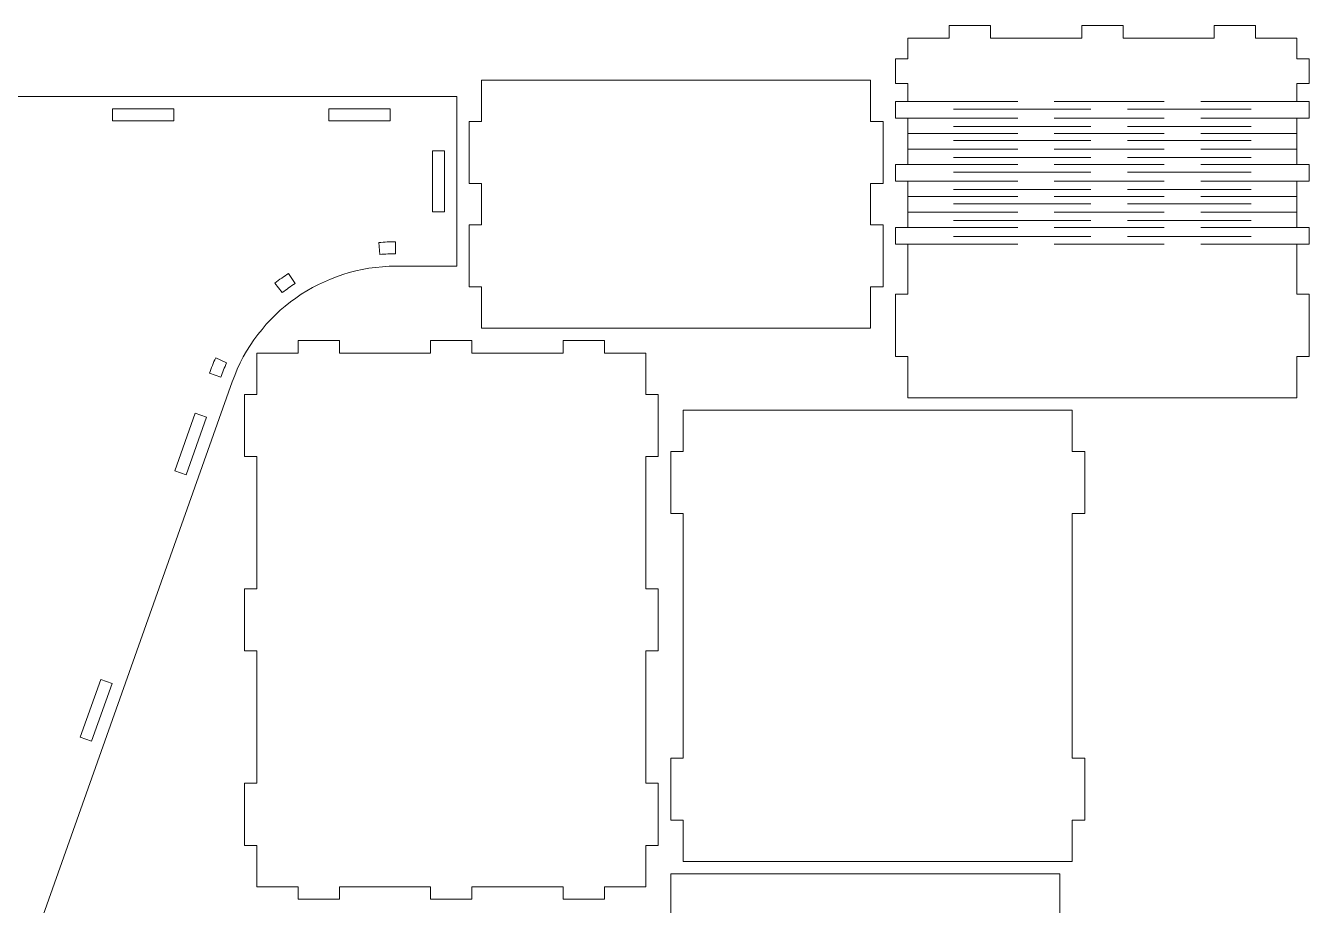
# Model space of a CAD drawing. Header units: millimetres. Extents: x -390 to 390, y -523 to 523.
# Drawn here: x 79.5 to 389.7, y -316 to -103.3 of the extents above; entities that cross this region are included whole.
import ezdxf

# ---------------------------------------------------------------- set-up
doc = ezdxf.new("R2010")
doc.units = ezdxf.units.MM
doc.header["$MEASUREMENT"] = 0
doc.layers.add('Camada 1', color=7, linetype='Continuous')

msp = doc.modelspace()

# ---------------------------------------------------------------- linework, layer by layer
at = {"layer": 'Camada 1', "color": 250, "lineweight": 20}
for points, knots in [([(292.6653, -106.3185), (292.6653, -106.3185), (292.6653, -111.3185), (292.6653, -111.3185), (292.6653, -111.3185), (292.6653, -111.3185), (289.6653, -111.3185), (289.6653, -111.3185), (289.6653, -111.3185), (289.6653, -111.3185), (289.6653, -117.3185), (289.6653, -117.3185), (289.6653, -117.3185), (289.6653, -117.3185), (292.6653, -117.3185), (292.6653, -117.3185), (292.6653, -117.3185), (292.6653, -117.3185), (292.6653, -121.6351), (292.6653, -121.6351), (292.6653, -121.6351), (292.6653, -121.6351), (289.6653, -121.6351), (289.6653, -121.6351), (289.6653, -121.6351), (289.6653, -121.6351), (289.6653, -125.6545), (289.6653, -125.6545), (289.6653, -125.6545), (289.6653, -125.6545), (292.6653, -125.6545), (292.6653, -125.6545), (292.6653, -125.6545), (292.6653, -125.6545), (292.6653, -136.8775), (292.6653, -136.8775), (292.6653, -136.8775), (292.6653, -136.8775), (289.6653, -136.8775), (289.6653, -136.8775), (289.6653, -136.8775), (289.6653, -136.8775), (289.6653, -140.8969), (289.6653, -140.8969), (289.6653, -140.8969), (289.6653, -140.8969), (292.6653, -140.8969), (292.6653, -140.8969), (292.6653, -140.8969), (292.6653, -140.8969), (292.6653, -152.1199), (292.6653, -152.1199), (292.6653, -152.1199), (292.6653, -152.1199), (289.6653, -152.1199), (289.6653, -152.1199), (289.6653, -152.1199), (289.6653, -152.1199), (289.6653, -156.1393), (289.6653, -156.1393), (289.6653, -156.1393), (289.6653, -156.1393), (292.6653, -156.1393), (292.6653, -156.1393), (292.6653, -156.1393), (292.6653, -156.1393), (292.6653, -168.2577), (292.6653, -168.2577), (292.6653, -168.2577), (292.6653, -168.2577), (289.6653, -168.2577), (289.6653, -168.2577), (289.6653, -168.2577), (289.6653, -168.2577), (289.6653, -183.2577), (289.6653, -183.2577), (289.6653, -183.2577), (289.6653, -183.2577), (292.6653, -183.2577), (292.6653, -183.2577), (292.6653, -183.2577), (292.6653, -183.2577), (292.6653, -193.2577), (292.6653, -193.2577), (292.6653, -193.2577), (292.6653, -193.2577), (386.6653, -193.2577), (386.6653, -193.2577), (386.6653, -193.2577), (386.6653, -193.2577), (386.6653, -183.2577), (386.6653, -183.2577), (386.6653, -183.2577), (386.6653, -183.2577), (389.6653, -183.2577), (389.6653, -183.2577), (389.6653, -183.2577), (389.6653, -183.2577), (389.6653, -168.2577), (389.6653, -168.2577), (389.6653, -168.2577), (389.6653, -168.2577), (386.6653, -168.2577), (386.6653, -168.2577), (386.6653, -168.2577), (386.6653, -168.2577), (386.6653, -156.1393), (386.6653, -156.1393), (386.6653, -156.1393), (386.6653, -156.1393), (389.6653, -156.1393), (389.6653, -156.1393), (389.6653, -156.1393), (389.6653, -156.1393), (389.6653, -152.1199), (389.6653, -152.1199), (389.6653, -152.1199), (389.6653, -152.1199), (386.6653, -152.1199), (386.6653, -152.1199), (386.6653, -152.1199), (386.6653, -152.1199), (386.6653, -140.8969), (386.6653, -140.8969), (386.6653, -140.8969), (386.6653, -140.8969), (389.6653, -140.8969), (389.6653, -140.8969), (389.6653, -140.8969), (389.6653, -140.8969), (389.6653, -136.8775), (389.6653, -136.8775), (389.6653, -136.8775), (389.6653, -136.8775), (386.6653, -136.8775), (386.6653, -136.8775), (386.6653, -136.8775), (386.6653, -136.8775), (386.6653, -125.6545), (386.6653, -125.6545), (386.6653, -125.6545), (386.6653, -125.6545), (389.6653, -125.6545), (389.6653, -125.6545), (389.6653, -125.6545), (389.6653, -125.6545), (389.6653, -121.6351), (389.6653, -121.6351), (389.6653, -121.6351), (389.6653, -121.6351), (386.6653, -121.6351), (386.6653, -121.6351), (386.6653, -121.6351), (386.6653, -121.6351), (386.6653, -117.3185), (386.6653, -117.3185), (386.6653, -117.3185), (386.6653, -117.3185), (389.6653, -117.3185), (389.6653, -117.3185), (389.6653, -117.3185), (389.6653, -117.3185), (389.6653, -111.3185), (389.6653, -111.3185), (389.6653, -111.3185), (389.6653, -111.3185), (386.6653, -111.3185), (386.6653, -111.3185), (386.6653, -111.3185), (386.6653, -111.3185), (386.6653, -106.3185), (386.6653, -106.3185), (386.6653, -106.3185), (386.6653, -106.3185), (376.6653, -106.3185), (376.6653, -106.3185), (376.6653, -106.3185), (376.6653, -106.3185), (376.6653, -103.3185), (376.6653, -103.3185), (376.6653, -103.3185), (376.6653, -103.3185), (366.6653, -103.3185), (366.6653, -103.3185), (366.6653, -103.3185), (366.6653, -103.3185), (366.6653, -106.3185), (366.6653, -106.3185), (366.6653, -106.3185), (366.6653, -106.3185), (344.6653, -106.3185), (344.6653, -106.3185), (344.6653, -106.3185), (344.6653, -106.3185), (344.6653, -103.3185), (344.6653, -103.3185), (344.6653, -103.3185), (344.6653, -103.3185), (334.6653, -103.3185), (334.6653, -103.3185), (334.6653, -103.3185), (334.6653, -103.3185), (334.6653, -106.3185), (334.6653, -106.3185), (334.6653, -106.3185), (334.6653, -106.3185), (312.6653, -106.3185), (312.6653, -106.3185), (312.6653, -106.3185), (312.6653, -106.3185), (312.6653, -103.3185), (312.6653, -103.3185), (312.6653, -103.3185), (312.6653, -103.3185), (302.6653, -103.3185), (302.6653, -103.3185), (302.6653, -103.3185), (302.6653, -103.3185), (302.6653, -106.3185), (302.6653, -106.3185), (302.6653, -106.3185), (302.6653, -106.3185), (292.6653, -106.3185), (292.6653, -106.3185)], [0, 0, 0, 0, 0.01754386, 0.01754386, 0.01754386, 0.01754386, 0.03508772, 0.03508772, 0.03508772, 0.03508772, 0.05263158, 0.05263158, 0.05263158, 0.05263158, 0.07017544, 0.07017544, 0.07017544, 0.07017544, 0.0877193, 0.0877193, 0.0877193, 0.0877193, 0.10526316, 0.10526316, 0.10526316, 0.10526316, 0.12280702, 0.12280702, 0.12280702, 0.12280702, 0.14035088, 0.14035088, 0.14035088, 0.14035088, 0.15789474, 0.15789474, 0.15789474, 0.15789474, 0.1754386, 0.1754386, 0.1754386, 0.1754386, 0.19298246, 0.19298246, 0.19298246, 0.19298246, 0.21052632, 0.21052632, 0.21052632, 0.21052632, 0.22807018, 0.22807018, 0.22807018, 0.22807018, 0.24561404, 0.24561404, 0.24561404, 0.24561404, 0.26315789, 0.26315789, 0.26315789, 0.26315789, 0.28070175, 0.28070175, 0.28070175, 0.28070175, 0.29824561, 0.29824561, 0.29824561, 0.29824561, 0.31578947, 0.31578947, 0.31578947, 0.31578947, 0.33333333, 0.33333333, 0.33333333, 0.33333333, 0.35087719, 0.35087719, 0.35087719, 0.35087719, 0.36842105, 0.36842105, 0.36842105, 0.36842105, 0.38596491, 0.38596491, 0.38596491, 0.38596491, 0.40350877, 0.40350877, 0.40350877, 0.40350877, 0.42105263, 0.42105263, 0.42105263, 0.42105263, 0.43859649, 0.43859649, 0.43859649, 0.43859649, 0.45614035, 0.45614035, 0.45614035, 0.45614035, 0.47368421, 0.47368421, 0.47368421, 0.47368421, 0.49122807, 0.49122807, 0.49122807, 0.49122807, 0.50877193, 0.50877193, 0.50877193, 0.50877193, 0.52631579, 0.52631579, 0.52631579, 0.52631579, 0.54385965, 0.54385965, 0.54385965, 0.54385965, 0.56140351, 0.56140351, 0.56140351, 0.56140351, 0.57894737, 0.57894737, 0.57894737, 0.57894737, 0.59649123, 0.59649123, 0.59649123, 0.59649123, 0.61403509, 0.61403509, 0.61403509, 0.61403509, 0.63157895, 0.63157895, 0.63157895, 0.63157895, 0.64912281, 0.64912281, 0.64912281, 0.64912281, 0.66666667, 0.66666667, 0.66666667, 0.66666667, 0.68421053, 0.68421053, 0.68421053, 0.68421053, 0.70175439, 0.70175439, 0.70175439, 0.70175439, 0.71929825, 0.71929825, 0.71929825, 0.71929825, 0.73684211, 0.73684211, 0.73684211, 0.73684211, 0.75438596, 0.75438596, 0.75438596, 0.75438596, 0.77192982, 0.77192982, 0.77192982, 0.77192982, 0.78947368, 0.78947368, 0.78947368, 0.78947368, 0.80701754, 0.80701754, 0.80701754, 0.80701754, 0.8245614, 0.8245614, 0.8245614, 0.8245614, 0.84210526, 0.84210526, 0.84210526, 0.84210526, 0.85964912, 0.85964912, 0.85964912, 0.85964912, 0.87719298, 0.87719298, 0.87719298, 0.87719298, 0.89473684, 0.89473684, 0.89473684, 0.89473684, 0.9122807, 0.9122807, 0.9122807, 0.9122807, 0.92982456, 0.92982456, 0.92982456, 0.92982456, 0.94736842, 0.94736842, 0.94736842, 0.94736842, 0.96491228, 0.96491228, 0.96491228, 0.96491228, 1, 1, 1, 1]), ([(283.6653, -151.4617), (283.6653, -151.4617), (283.6653, -141.4617), (283.6653, -141.4617), (283.6653, -141.4617), (283.6653, -141.4617), (286.6653, -141.4617), (286.6653, -141.4617), (286.6653, -141.4617), (286.6653, -141.4617), (286.6653, -126.4617), (286.6653, -126.4617), (286.6653, -126.4617), (286.6653, -126.4617), (283.6653, -126.4617), (283.6653, -126.4617), (283.6653, -126.4617), (283.6653, -126.4617), (283.6653, -116.4617), (283.6653, -116.4617), (283.6653, -116.4617), (283.6653, -116.4617), (189.6653, -116.4617), (189.6653, -116.4617), (189.6653, -116.4617), (189.6653, -116.4617), (189.6653, -126.4617), (189.6653, -126.4617), (189.6653, -126.4617), (189.6653, -126.4617), (186.6653, -126.4617), (186.6653, -126.4617), (186.6653, -126.4617), (186.6653, -126.4617), (186.6653, -141.4617), (186.6653, -141.4617), (186.6653, -141.4617), (186.6653, -141.4617), (189.6653, -141.4617), (189.6653, -141.4617), (189.6653, -141.4617), (189.6653, -141.4617), (189.6653, -151.4617), (189.6653, -151.4617), (189.6653, -151.4617), (189.6653, -151.4617), (186.6653, -151.4617), (186.6653, -151.4617), (186.6653, -151.4617), (186.6653, -151.4617), (186.6653, -166.4617), (186.6653, -166.4617), (186.6653, -166.4617), (186.6653, -166.4617), (189.6653, -166.4617), (189.6653, -166.4617), (189.6653, -166.4617), (189.6653, -166.4617), (189.6653, -176.4617), (189.6653, -176.4617), (189.6653, -176.4617), (189.6653, -176.4617), (283.6653, -176.4617), (283.6653, -176.4617), (283.6653, -176.4617), (283.6653, -176.4617), (283.6653, -166.4617), (283.6653, -166.4617), (283.6653, -166.4617), (283.6653, -166.4617), (286.6653, -166.4617), (286.6653, -166.4617), (286.6653, -166.4617), (286.6653, -166.4617), (286.6653, -151.4617), (286.6653, -151.4617), (286.6653, -151.4617), (286.6653, -151.4617), (283.6653, -151.4617), (283.6653, -151.4617)], [0, 0, 0, 0, 0.04761905, 0.04761905, 0.04761905, 0.04761905, 0.0952381, 0.0952381, 0.0952381, 0.0952381, 0.14285714, 0.14285714, 0.14285714, 0.14285714, 0.19047619, 0.19047619, 0.19047619, 0.19047619, 0.23809524, 0.23809524, 0.23809524, 0.23809524, 0.28571429, 0.28571429, 0.28571429, 0.28571429, 0.33333333, 0.33333333, 0.33333333, 0.33333333, 0.38095238, 0.38095238, 0.38095238, 0.38095238, 0.42857143, 0.42857143, 0.42857143, 0.42857143, 0.47619048, 0.47619048, 0.47619048, 0.47619048, 0.52380952, 0.52380952, 0.52380952, 0.52380952, 0.57142857, 0.57142857, 0.57142857, 0.57142857, 0.61904762, 0.61904762, 0.61904762, 0.61904762, 0.66666667, 0.66666667, 0.66666667, 0.66666667, 0.71428571, 0.71428571, 0.71428571, 0.71428571, 0.76190476, 0.76190476, 0.76190476, 0.76190476, 0.80952381, 0.80952381, 0.80952381, 0.80952381, 0.85714286, 0.85714286, 0.85714286, 0.85714286, 0.9047619, 0.9047619, 0.9047619, 0.9047619, 1, 1, 1, 1]), ([(55.811, -214.4617), (55.811, -214.4617), (-35.7008, -214.4617), (-35.7008, -214.4617), (-35.7008, -214.4617), (-35.7008, -214.4617), (-47.3988, -181.4752), (-47.3988, -181.4752), (-47.3988, -181.4752), (-49.0202, -176.9031), (-48.312, -171.7695), (-45.5131, -167.8073), (-45.5131, -167.8073), (-42.7021, -163.8279), (-38.1335, -161.4617), (-33.2615, -161.4617), (-33.2615, -161.4617), (-33.2615, -161.4617), (-11.9449, -161.4617), (-11.9449, -161.4617), (-11.9449, -161.4617), (-11.9449, -161.4617), (-11.9449, -120.4617), (-11.9449, -120.4617), (-11.9449, -120.4617), (-11.9449, -120.4617), (-152.9449, -120.4617), (-152.9449, -120.4617), (-152.9449, -120.4617), (-152.9449, -120.4617), (-152.9449, -161.4617), (-152.9449, -161.4617), (-152.9449, -161.4617), (-152.9449, -161.4617), (-138.2766, -161.4617), (-138.2766, -161.4617), (-138.2766, -161.4617), (-120.4923, -161.4617), (-104.6362, -172.6623), (-98.6921, -189.4238), (-98.6921, -189.4238), (-98.6921, -189.4238), (-16.759, -420.4617), (-16.759, -420.4617), (-16.759, -420.4617), (-16.759, -420.4617), (47.4794, -420.4617), (47.4794, -420.4617), (47.4794, -420.4617), (47.4794, -420.4617), (129.4125, -189.4238), (129.4125, -189.4238), (129.4125, -189.4238), (135.3566, -172.6623), (151.2127, -161.4617), (168.997, -161.4617), (168.997, -161.4617), (168.997, -161.4617), (183.6653, -161.4617), (183.6653, -161.4617), (183.6653, -161.4617), (183.6653, -161.4617), (183.6653, -120.4617), (183.6653, -120.4617), (183.6653, -120.4617), (183.6653, -120.4617), (32.0551, -120.4617), (32.0551, -120.4617), (32.0551, -120.4617), (32.0551, -120.4617), (32.0551, -161.4617), (32.0551, -161.4617), (32.0551, -161.4617), (32.0551, -161.4617), (53.3717, -161.4617), (53.3717, -161.4617), (53.3717, -161.4617), (58.2438, -161.4617), (62.8123, -163.828), (65.6233, -167.8073), (65.6233, -167.8073), (68.4222, -171.7695), (69.1306, -176.9031), (67.5091, -181.4752), (67.5091, -181.4752), (67.5091, -181.4752), (55.811, -214.4617), (55.811, -214.4617)], [0, 0, 0, 0, 0.04347826, 0.04347826, 0.04347826, 0.04347826, 0.08695652, 0.08695652, 0.08695652, 0.08695652, 0.13043478, 0.13043478, 0.13043478, 0.13043478, 0.17391304, 0.17391304, 0.17391304, 0.17391304, 0.2173913, 0.2173913, 0.2173913, 0.2173913, 0.26086957, 0.26086957, 0.26086957, 0.26086957, 0.30434783, 0.30434783, 0.30434783, 0.30434783, 0.34782609, 0.34782609, 0.34782609, 0.34782609, 0.39130435, 0.39130435, 0.39130435, 0.39130435, 0.43478261, 0.43478261, 0.43478261, 0.43478261, 0.47826087, 0.47826087, 0.47826087, 0.47826087, 0.52173913, 0.52173913, 0.52173913, 0.52173913, 0.56521739, 0.56521739, 0.56521739, 0.56521739, 0.60869565, 0.60869565, 0.60869565, 0.60869565, 0.65217391, 0.65217391, 0.65217391, 0.65217391, 0.69565217, 0.69565217, 0.69565217, 0.69565217, 0.73913043, 0.73913043, 0.73913043, 0.73913043, 0.7826087, 0.7826087, 0.7826087, 0.7826087, 0.82608696, 0.82608696, 0.82608696, 0.82608696, 0.86956522, 0.86956522, 0.86956522, 0.86956522, 0.91304348, 0.91304348, 0.91304348, 0.91304348, 1, 1, 1, 1]), ([(115.2602, -123.4617), (115.2602, -123.4617), (115.2602, -126.3617), (115.2602, -126.3617), (115.2602, -126.3617), (115.2602, -126.3617), (100.4602, -126.3617), (100.4602, -126.3617), (100.4602, -126.3617), (100.4602, -126.3617), (100.4602, -123.4617), (100.4602, -123.4617), (100.4602, -123.4617), (100.4602, -123.4617), (115.2602, -123.4617), (115.2602, -123.4617)], [0, 0, 0, 0, 0.2, 0.2, 0.2, 0.2, 0.4, 0.4, 0.4, 0.4, 0.6, 0.6, 0.6, 0.6, 1, 1, 1, 1]), ([(167.5653, -123.4617), (167.5653, -123.4617), (167.5653, -126.3617), (167.5653, -126.3617), (167.5653, -126.3617), (167.5653, -126.3617), (152.7653, -126.3617), (152.7653, -126.3617), (152.7653, -126.3617), (152.7653, -126.3617), (152.7653, -123.4617), (152.7653, -123.4617), (152.7653, -123.4617), (152.7653, -123.4617), (167.5653, -123.4617), (167.5653, -123.4617)], [0, 0, 0, 0, 0.2, 0.2, 0.2, 0.2, 0.4, 0.4, 0.4, 0.4, 0.6, 0.6, 0.6, 0.6, 1, 1, 1, 1]), ([(180.6653, -148.3617), (180.6653, -148.3617), (177.7653, -148.3617), (177.7653, -148.3617), (177.7653, -148.3617), (177.7653, -148.3617), (177.7653, -133.5617), (177.7653, -133.5617), (177.7653, -133.5617), (177.7653, -133.5617), (180.6653, -133.5617), (180.6653, -133.5617), (180.6653, -133.5617), (180.6653, -133.5617), (180.6653, -148.3617), (180.6653, -148.3617)], [0, 0, 0, 0, 0.2, 0.2, 0.2, 0.2, 0.4, 0.4, 0.4, 0.4, 0.6, 0.6, 0.6, 0.6, 1, 1, 1, 1]), ([(165.1007, -158.6319), (165.1007, -158.6319), (164.8431, -155.7421), (164.8431, -155.7421), (164.8431, -155.7421), (166.1911, -155.6248), (167.5439, -155.5646), (168.897, -155.5618), (168.897, -155.5618), (168.897, -155.5618), (168.897, -158.4627), (168.897, -158.4627), (168.897, -158.4627), (167.6213, -158.4656), (166.3552, -158.5232), (165.1007, -158.6319)], [0, 0, 0, 0, 0.2, 0.2, 0.2, 0.2, 0.4, 0.4, 0.4, 0.4, 0.6, 0.6, 0.6, 0.6, 1, 1, 1, 1]), ([(141.5059, -167.8371), (141.5059, -167.8371), (139.7283, -165.544), (139.7283, -165.544), (139.7283, -165.544), (140.7994, -164.7173), (141.9054, -163.9359), (143.0427, -163.2028), (143.0427, -163.2028), (143.0427, -163.2028), (144.6096, -165.6446), (144.6096, -165.6446), (144.6096, -165.6446), (143.5448, -166.3316), (142.5092, -167.063), (141.5059, -167.8371)], [0, 0, 0, 0, 0.2, 0.2, 0.2, 0.2, 0.4, 0.4, 0.4, 0.4, 0.6, 0.6, 0.6, 0.6, 1, 1, 1, 1]), ([(135.3417, -254.4617), (135.3417, -254.4617), (135.3417, -286.4617), (135.3417, -286.4617), (135.3417, -286.4617), (135.3417, -286.4617), (132.3417, -286.4617), (132.3417, -286.4617), (132.3417, -286.4617), (132.3417, -286.4617), (132.3417, -301.4617), (132.3417, -301.4617), (132.3417, -301.4617), (132.3417, -301.4617), (135.3417, -301.4617), (135.3417, -301.4617), (135.3417, -301.4617), (135.3417, -301.4617), (135.3417, -311.4617), (135.3417, -311.4617), (135.3417, -311.4617), (135.3417, -311.4617), (145.3417, -311.4617), (145.3417, -311.4617), (145.3417, -311.4617), (145.3417, -311.4617), (145.3417, -314.4617), (145.3417, -314.4617), (145.3417, -314.4617), (145.3417, -314.4617), (155.3417, -314.4617), (155.3417, -314.4617), (155.3417, -314.4617), (155.3417, -314.4617), (155.3417, -311.4617), (155.3417, -311.4617), (155.3417, -311.4617), (155.3417, -311.4617), (177.3417, -311.4617), (177.3417, -311.4617), (177.3417, -311.4617), (177.3417, -311.4617), (177.3417, -314.4617), (177.3417, -314.4617), (177.3417, -314.4617), (177.3417, -314.4617), (187.3417, -314.4617), (187.3417, -314.4617), (187.3417, -314.4617), (187.3417, -314.4617), (187.3417, -311.4617), (187.3417, -311.4617), (187.3417, -311.4617), (187.3417, -311.4617), (209.3417, -311.4617), (209.3417, -311.4617), (209.3417, -311.4617), (209.3417, -311.4617), (209.3417, -314.4617), (209.3417, -314.4617), (209.3417, -314.4617), (209.3417, -314.4617), (219.3417, -314.4617), (219.3417, -314.4617), (219.3417, -314.4617), (219.3417, -314.4617), (219.3417, -311.4617), (219.3417, -311.4617), (219.3417, -311.4617), (219.3417, -311.4617), (229.3417, -311.4617), (229.3417, -311.4617), (229.3417, -311.4617), (229.3417, -311.4617), (229.3417, -301.4617), (229.3417, -301.4617), (229.3417, -301.4617), (229.3417, -301.4617), (232.3417, -301.4617), (232.3417, -301.4617), (232.3417, -301.4617), (232.3417, -301.4617), (232.3417, -286.4617), (232.3417, -286.4617), (232.3417, -286.4617), (232.3417, -286.4617), (229.3417, -286.4617), (229.3417, -286.4617), (229.3417, -286.4617), (229.3417, -286.4617), (229.3417, -254.4617), (229.3417, -254.4617), (229.3417, -254.4617), (229.3417, -254.4617), (232.3417, -254.4617), (232.3417, -254.4617), (232.3417, -254.4617), (232.3417, -254.4617), (232.3417, -239.4617), (232.3417, -239.4617), (232.3417, -239.4617), (232.3417, -239.4617), (229.3417, -239.4617), (229.3417, -239.4617), (229.3417, -239.4617), (229.3417, -239.4617), (229.3417, -207.4617), (229.3417, -207.4617), (229.3417, -207.4617), (229.3417, -207.4617), (232.3417, -207.4617), (232.3417, -207.4617), (232.3417, -207.4617), (232.3417, -207.4617), (232.3417, -192.4617), (232.3417, -192.4617), (232.3417, -192.4617), (232.3417, -192.4617), (229.3417, -192.4617), (229.3417, -192.4617), (229.3417, -192.4617), (229.3417, -192.4617), (229.3417, -182.4617), (229.3417, -182.4617), (229.3417, -182.4617), (229.3417, -182.4617), (219.3417, -182.4617), (219.3417, -182.4617), (219.3417, -182.4617), (219.3417, -182.4617), (219.3417, -179.4617), (219.3417, -179.4617), (219.3417, -179.4617), (219.3417, -179.4617), (209.3417, -179.4617), (209.3417, -179.4617), (209.3417, -179.4617), (209.3417, -179.4617), (209.3417, -182.4617), (209.3417, -182.4617), (209.3417, -182.4617), (209.3417, -182.4617), (187.3417, -182.4617), (187.3417, -182.4617), (187.3417, -182.4617), (187.3417, -182.4617), (187.3417, -179.4617), (187.3417, -179.4617), (187.3417, -179.4617), (187.3417, -179.4617), (177.3417, -179.4617), (177.3417, -179.4617), (177.3417, -179.4617), (177.3417, -179.4617), (177.3417, -182.4617), (177.3417, -182.4617), (177.3417, -182.4617), (177.3417, -182.4617), (155.3417, -182.4617), (155.3417, -182.4617), (155.3417, -182.4617), (155.3417, -182.4617), (155.3417, -179.4617), (155.3417, -179.4617), (155.3417, -179.4617), (155.3417, -179.4617), (145.3417, -179.4617), (145.3417, -179.4617), (145.3417, -179.4617), (145.3417, -179.4617), (145.3417, -182.4617), (145.3417, -182.4617), (145.3417, -182.4617), (145.3417, -182.4617), (135.3417, -182.4617), (135.3417, -182.4617), (135.3417, -182.4617), (135.3417, -182.4617), (135.3417, -192.4617), (135.3417, -192.4617), (135.3417, -192.4617), (135.3417, -192.4617), (132.3417, -192.4617), (132.3417, -192.4617), (132.3417, -192.4617), (132.3417, -192.4617), (132.3417, -207.4617), (132.3417, -207.4617), (132.3417, -207.4617), (132.3417, -207.4617), (135.3417, -207.4617), (135.3417, -207.4617), (135.3417, -207.4617), (135.3417, -207.4617), (135.3417, -239.4617), (135.3417, -239.4617), (135.3417, -239.4617), (135.3417, -239.4617), (132.3417, -239.4617), (132.3417, -239.4617), (132.3417, -239.4617), (132.3417, -239.4617), (132.3417, -254.4617), (132.3417, -254.4617), (132.3417, -254.4617), (132.3417, -254.4617), (135.3417, -254.4617), (135.3417, -254.4617)], [0, 0, 0, 0, 0.01886792, 0.01886792, 0.01886792, 0.01886792, 0.03773585, 0.03773585, 0.03773585, 0.03773585, 0.05660377, 0.05660377, 0.05660377, 0.05660377, 0.0754717, 0.0754717, 0.0754717, 0.0754717, 0.09433962, 0.09433962, 0.09433962, 0.09433962, 0.11320755, 0.11320755, 0.11320755, 0.11320755, 0.13207547, 0.13207547, 0.13207547, 0.13207547, 0.1509434, 0.1509434, 0.1509434, 0.1509434, 0.16981132, 0.16981132, 0.16981132, 0.16981132, 0.18867925, 0.18867925, 0.18867925, 0.18867925, 0.20754717, 0.20754717, 0.20754717, 0.20754717, 0.22641509, 0.22641509, 0.22641509, 0.22641509, 0.24528302, 0.24528302, 0.24528302, 0.24528302, 0.26415094, 0.26415094, 0.26415094, 0.26415094, 0.28301887, 0.28301887, 0.28301887, 0.28301887, 0.30188679, 0.30188679, 0.30188679, 0.30188679, 0.32075472, 0.32075472, 0.32075472, 0.32075472, 0.33962264, 0.33962264, 0.33962264, 0.33962264, 0.35849057, 0.35849057, 0.35849057, 0.35849057, 0.37735849, 0.37735849, 0.37735849, 0.37735849, 0.39622642, 0.39622642, 0.39622642, 0.39622642, 0.41509434, 0.41509434, 0.41509434, 0.41509434, 0.43396226, 0.43396226, 0.43396226, 0.43396226, 0.45283019, 0.45283019, 0.45283019, 0.45283019, 0.47169811, 0.47169811, 0.47169811, 0.47169811, 0.49056604, 0.49056604, 0.49056604, 0.49056604, 0.50943396, 0.50943396, 0.50943396, 0.50943396, 0.52830189, 0.52830189, 0.52830189, 0.52830189, 0.54716981, 0.54716981, 0.54716981, 0.54716981, 0.56603774, 0.56603774, 0.56603774, 0.56603774, 0.58490566, 0.58490566, 0.58490566, 0.58490566, 0.60377358, 0.60377358, 0.60377358, 0.60377358, 0.62264151, 0.62264151, 0.62264151, 0.62264151, 0.64150943, 0.64150943, 0.64150943, 0.64150943, 0.66037736, 0.66037736, 0.66037736, 0.66037736, 0.67924528, 0.67924528, 0.67924528, 0.67924528, 0.69811321, 0.69811321, 0.69811321, 0.69811321, 0.71698113, 0.71698113, 0.71698113, 0.71698113, 0.73584906, 0.73584906, 0.73584906, 0.73584906, 0.75471698, 0.75471698, 0.75471698, 0.75471698, 0.77358491, 0.77358491, 0.77358491, 0.77358491, 0.79245283, 0.79245283, 0.79245283, 0.79245283, 0.81132075, 0.81132075, 0.81132075, 0.81132075, 0.83018868, 0.83018868, 0.83018868, 0.83018868, 0.8490566, 0.8490566, 0.8490566, 0.8490566, 0.86792453, 0.86792453, 0.86792453, 0.86792453, 0.88679245, 0.88679245, 0.88679245, 0.88679245, 0.90566038, 0.90566038, 0.90566038, 0.90566038, 0.9245283, 0.9245283, 0.9245283, 0.9245283, 0.94339623, 0.94339623, 0.94339623, 0.94339623, 0.96226415, 0.96226415, 0.96226415, 0.96226415, 1, 1, 1, 1]), ([(126.6193, -188.3272), (126.6193, -188.3272), (123.8853, -187.3576), (123.8853, -187.3576), (123.8853, -187.3576), (124.3402, -186.0833), (124.8491, -184.8283), (125.4102, -183.5971), (125.4102, -183.5971), (125.4102, -183.5971), (128.0476, -184.8058), (128.0476, -184.8058), (128.0476, -184.8058), (127.526, -185.9518), (127.0483, -187.1258), (126.6193, -188.3272)], [0, 0, 0, 0, 0.2, 0.2, 0.2, 0.2, 0.4, 0.4, 0.4, 0.4, 0.6, 0.6, 0.6, 0.6, 1, 1, 1, 1]), ([(118.2625, -211.8891), (118.2625, -211.8891), (115.5293, -210.9198), (115.5293, -210.9198), (115.5293, -210.9198), (115.5293, -210.9198), (120.476, -196.971), (120.476, -196.971), (120.476, -196.971), (120.476, -196.971), (123.2092, -197.9403), (123.2092, -197.9403), (123.2092, -197.9403), (123.2092, -197.9403), (118.2625, -211.8891), (118.2625, -211.8891)], [0, 0, 0, 0, 0.2, 0.2, 0.2, 0.2, 0.4, 0.4, 0.4, 0.4, 0.6, 0.6, 0.6, 0.6, 1, 1, 1, 1]), ([(238.3943, -305.3597), (238.3943, -305.3597), (332.3943, -305.3597), (332.3943, -305.3597), (332.3943, -305.3597), (332.3943, -305.3597), (332.3943, -295.3597), (332.3943, -295.3597), (332.3943, -295.3597), (332.3943, -295.3597), (335.3943, -295.3597), (335.3943, -295.3597), (335.3943, -295.3597), (335.3943, -295.3597), (335.3943, -280.3597), (335.3943, -280.3597), (335.3943, -280.3597), (335.3943, -280.3597), (332.3943, -280.3597), (332.3943, -280.3597), (332.3943, -280.3597), (332.3943, -280.3597), (332.3943, -221.2577), (332.3943, -221.2577), (332.3943, -221.2577), (332.3943, -221.2577), (335.3943, -221.2577), (335.3943, -221.2577), (335.3943, -221.2577), (335.3943, -221.2577), (335.3943, -206.2577), (335.3943, -206.2577), (335.3943, -206.2577), (335.3943, -206.2577), (332.3943, -206.2577), (332.3943, -206.2577), (332.3943, -206.2577), (332.3943, -206.2577), (332.3943, -196.2577), (332.3943, -196.2577), (332.3943, -196.2577), (332.3943, -196.2577), (238.3943, -196.2577), (238.3943, -196.2577), (238.3943, -196.2577), (238.3943, -196.2577), (238.3943, -206.2577), (238.3943, -206.2577), (238.3943, -206.2577), (238.3943, -206.2577), (235.3943, -206.2577), (235.3943, -206.2577), (235.3943, -206.2577), (235.3943, -206.2577), (235.3943, -221.2577), (235.3943, -221.2577), (235.3943, -221.2577), (235.3943, -221.2577), (238.3943, -221.2577), (238.3943, -221.2577), (238.3943, -221.2577), (238.3943, -221.2577), (238.3943, -280.3597), (238.3943, -280.3597), (238.3943, -280.3597), (238.3943, -280.3597), (235.3943, -280.3597), (235.3943, -280.3597), (235.3943, -280.3597), (235.3943, -280.3597), (235.3943, -295.3597), (235.3943, -295.3597), (235.3943, -295.3597), (235.3943, -295.3597), (238.3943, -295.3597), (238.3943, -295.3597), (238.3943, -295.3597), (238.3943, -295.3597), (238.3943, -305.3597), (238.3943, -305.3597)], [0, 0, 0, 0, 0.04761905, 0.04761905, 0.04761905, 0.04761905, 0.0952381, 0.0952381, 0.0952381, 0.0952381, 0.14285714, 0.14285714, 0.14285714, 0.14285714, 0.19047619, 0.19047619, 0.19047619, 0.19047619, 0.23809524, 0.23809524, 0.23809524, 0.23809524, 0.28571429, 0.28571429, 0.28571429, 0.28571429, 0.33333333, 0.33333333, 0.33333333, 0.33333333, 0.38095238, 0.38095238, 0.38095238, 0.38095238, 0.42857143, 0.42857143, 0.42857143, 0.42857143, 0.47619048, 0.47619048, 0.47619048, 0.47619048, 0.52380952, 0.52380952, 0.52380952, 0.52380952, 0.57142857, 0.57142857, 0.57142857, 0.57142857, 0.61904762, 0.61904762, 0.61904762, 0.61904762, 0.66666667, 0.66666667, 0.66666667, 0.66666667, 0.71428571, 0.71428571, 0.71428571, 0.71428571, 0.76190476, 0.76190476, 0.76190476, 0.76190476, 0.80952381, 0.80952381, 0.80952381, 0.80952381, 0.85714286, 0.85714286, 0.85714286, 0.85714286, 0.9047619, 0.9047619, 0.9047619, 0.9047619, 1, 1, 1, 1]), ([(95.4212, -276.2978), (95.4212, -276.2978), (92.6881, -275.3285), (92.6881, -275.3285), (92.6881, -275.3285), (92.6881, -275.3285), (97.6347, -261.3797), (97.6347, -261.3797), (97.6347, -261.3797), (97.6347, -261.3797), (100.3679, -262.349), (100.3679, -262.349), (100.3679, -262.349), (100.3679, -262.349), (95.4212, -276.2978), (95.4212, -276.2978)], [0, 0, 0, 0, 0.2, 0.2, 0.2, 0.2, 0.4, 0.4, 0.4, 0.4, 0.6, 0.6, 0.6, 0.6, 1, 1, 1, 1]), ([(235.3943, -417.4617), (235.3943, -417.4617), (329.3943, -417.4617), (329.3943, -417.4617), (329.3943, -417.4617), (329.3943, -417.4617), (329.3943, -407.4617), (329.3943, -407.4617), (329.3943, -407.4617), (329.3943, -407.4617), (332.3943, -407.4617), (332.3943, -407.4617), (332.3943, -407.4617), (332.3943, -407.4617), (332.3943, -392.4617), (332.3943, -392.4617), (332.3943, -392.4617), (332.3943, -392.4617), (329.3943, -392.4617), (329.3943, -392.4617), (329.3943, -392.4617), (329.3943, -392.4617), (329.3943, -333.3597), (329.3943, -333.3597), (329.3943, -333.3597), (329.3943, -333.3597), (332.3943, -333.3597), (332.3943, -333.3597), (332.3943, -333.3597), (332.3943, -333.3597), (332.3943, -318.3597), (332.3943, -318.3597), (332.3943, -318.3597), (332.3943, -318.3597), (329.3943, -318.3597), (329.3943, -318.3597), (329.3943, -318.3597), (329.3943, -318.3597), (329.3943, -308.3597), (329.3943, -308.3597), (329.3943, -308.3597), (329.3943, -308.3597), (235.3943, -308.3597), (235.3943, -308.3597), (235.3943, -308.3597), (235.3943, -308.3597), (235.3943, -318.3597), (235.3943, -318.3597), (235.3943, -318.3597), (235.3943, -318.3597), (232.3943, -318.3597), (232.3943, -318.3597), (232.3943, -318.3597), (232.3943, -318.3597), (232.3943, -333.3597), (232.3943, -333.3597), (232.3943, -333.3597), (232.3943, -333.3597), (235.3943, -333.3597), (235.3943, -333.3597), (235.3943, -333.3597), (235.3943, -333.3597), (235.3943, -392.4617), (235.3943, -392.4617), (235.3943, -392.4617), (235.3943, -392.4617), (232.3943, -392.4617), (232.3943, -392.4617), (232.3943, -392.4617), (232.3943, -392.4617), (232.3943, -407.4617), (232.3943, -407.4617), (232.3943, -407.4617), (232.3943, -407.4617), (235.3943, -407.4617), (235.3943, -407.4617), (235.3943, -407.4617), (235.3943, -407.4617), (235.3943, -417.4617), (235.3943, -417.4617)], [0, 0, 0, 0, 0.04761905, 0.04761905, 0.04761905, 0.04761905, 0.0952381, 0.0952381, 0.0952381, 0.0952381, 0.14285714, 0.14285714, 0.14285714, 0.14285714, 0.19047619, 0.19047619, 0.19047619, 0.19047619, 0.23809524, 0.23809524, 0.23809524, 0.23809524, 0.28571429, 0.28571429, 0.28571429, 0.28571429, 0.33333333, 0.33333333, 0.33333333, 0.33333333, 0.38095238, 0.38095238, 0.38095238, 0.38095238, 0.42857143, 0.42857143, 0.42857143, 0.42857143, 0.47619048, 0.47619048, 0.47619048, 0.47619048, 0.52380952, 0.52380952, 0.52380952, 0.52380952, 0.57142857, 0.57142857, 0.57142857, 0.57142857, 0.61904762, 0.61904762, 0.61904762, 0.61904762, 0.66666667, 0.66666667, 0.66666667, 0.66666667, 0.71428571, 0.71428571, 0.71428571, 0.71428571, 0.76190476, 0.76190476, 0.76190476, 0.76190476, 0.80952381, 0.80952381, 0.80952381, 0.80952381, 0.85714286, 0.85714286, 0.85714286, 0.85714286, 0.9047619, 0.9047619, 0.9047619, 0.9047619, 1, 1, 1, 1])]:
    msp.add_open_spline(points, degree=3, knots=knots, dxfattribs=at)
for points in [[(292.6653, -121.6351), (292.6653, -121.6351), (319.196, -121.6351), (319.196, -121.6351)], [(303.7198, -123.5114), (303.7198, -123.5114), (336.8832, -123.5114), (336.8832, -123.5114)], [(328.0395, -121.6351), (328.0395, -121.6351), (354.5701, -121.6351), (354.5701, -121.6351)], [(345.7266, -123.5114), (345.7266, -123.5114), (375.6108, -123.5114), (375.6108, -123.5114)], [(363.4138, -121.6351), (363.4138, -121.6351), (386.6653, -121.6351), (386.6653, -121.6351)], [(292.6653, -125.6547), (292.6653, -125.6547), (319.196, -125.6547), (319.196, -125.6547)], [(328.0395, -125.6547), (328.0395, -125.6547), (354.5701, -125.6547), (354.5701, -125.6547)], [(363.4138, -125.6547), (363.4138, -125.6547), (386.6653, -125.6547), (386.6653, -125.6547)], [(292.6653, -129.3954), (292.6653, -129.3954), (319.196, -129.3954), (319.196, -129.3954)], [(303.7198, -127.6845), (303.7198, -127.6845), (336.8832, -127.6845), (336.8832, -127.6845)], [(328.0395, -129.3954), (328.0395, -129.3954), (354.5701, -129.3954), (354.5701, -129.3954)], [(345.7266, -127.6845), (345.7266, -127.6845), (375.6108, -127.6845), (375.6108, -127.6845)], [(363.4138, -129.3954), (363.4138, -129.3954), (386.6653, -129.3954), (386.6653, -129.3954)], [(292.6653, -133.1366), (292.6653, -133.1366), (319.196, -133.1366), (319.196, -133.1366)], [(303.7198, -131.1064), (303.7198, -131.1064), (336.8832, -131.1064), (336.8832, -131.1064)], [(328.0395, -133.1366), (328.0395, -133.1366), (354.5701, -133.1366), (354.5701, -133.1366)], [(345.7266, -131.1064), (345.7266, -131.1064), (375.6108, -131.1064), (375.6108, -131.1064)], [(363.4138, -133.1366), (363.4138, -133.1366), (386.6653, -133.1366), (386.6653, -133.1366)], [(303.7198, -135.1663), (303.7198, -135.1663), (336.8832, -135.1663), (336.8832, -135.1663)], [(345.7266, -135.1663), (345.7266, -135.1663), (375.6108, -135.1663), (375.6108, -135.1663)], [(292.6653, -136.8773), (292.6653, -136.8773), (319.196, -136.8773), (319.196, -136.8773)], [(303.7198, -138.754), (303.7198, -138.754), (336.8832, -138.754), (336.8832, -138.754)], [(328.0395, -136.8773), (328.0395, -136.8773), (354.5701, -136.8773), (354.5701, -136.8773)], [(345.7266, -138.754), (345.7266, -138.754), (375.6108, -138.754), (375.6108, -138.754)], [(363.4138, -136.8773), (363.4138, -136.8773), (386.6653, -136.8773), (386.6653, -136.8773)], [(292.6653, -140.8973), (292.6653, -140.8973), (319.196, -140.8973), (319.196, -140.8973)], [(328.0395, -140.8973), (328.0395, -140.8973), (354.5701, -140.8973), (354.5701, -140.8973)], [(363.4138, -140.8973), (363.4138, -140.8973), (386.6653, -140.8973), (386.6653, -140.8973)], [(292.6653, -144.638), (292.6653, -144.638), (319.196, -144.638), (319.196, -144.638)], [(303.7198, -142.9271), (303.7198, -142.9271), (336.8832, -142.9271), (336.8832, -142.9271)], [(328.0395, -144.638), (328.0395, -144.638), (354.5701, -144.638), (354.5701, -144.638)], [(345.7266, -142.9271), (345.7266, -142.9271), (375.6108, -142.9271), (375.6108, -142.9271)], [(363.4138, -144.638), (363.4138, -144.638), (386.6653, -144.638), (386.6653, -144.638)], [(292.6653, -148.3792), (292.6653, -148.3792), (319.196, -148.3792), (319.196, -148.3792)], [(303.7198, -146.349), (303.7198, -146.349), (336.8832, -146.349), (336.8832, -146.349)], [(328.0395, -148.3792), (328.0395, -148.3792), (354.5701, -148.3792), (354.5701, -148.3792)], [(345.7266, -146.349), (345.7266, -146.349), (375.6108, -146.349), (375.6108, -146.349)], [(363.4138, -148.3792), (363.4138, -148.3792), (386.6653, -148.3792), (386.6653, -148.3792)], [(303.7198, -150.4089), (303.7198, -150.4089), (336.8832, -150.4089), (336.8832, -150.4089)], [(345.7266, -150.4089), (345.7266, -150.4089), (375.6108, -150.4089), (375.6108, -150.4089)], [(292.6653, -152.1199), (292.6653, -152.1199), (319.196, -152.1199), (319.196, -152.1199)], [(303.7198, -154.2626), (303.7198, -154.2626), (336.8832, -154.2626), (336.8832, -154.2626)], [(328.0395, -152.1199), (328.0395, -152.1199), (354.5701, -152.1199), (354.5701, -152.1199)], [(345.7266, -154.2626), (345.7266, -154.2626), (375.6108, -154.2626), (375.6108, -154.2626)], [(363.4138, -152.1199), (363.4138, -152.1199), (386.6653, -152.1199), (386.6653, -152.1199)], [(292.6653, -156.1389), (292.6653, -156.1389), (319.196, -156.1389), (319.196, -156.1389)], [(328.0395, -156.1389), (328.0395, -156.1389), (354.5701, -156.1389), (354.5701, -156.1389)], [(363.4138, -156.1389), (363.4138, -156.1389), (386.6653, -156.1389), (386.6653, -156.1389)]]:
    msp.add_open_spline(points, degree=3, dxfattribs=at)

doc.saveas('drawing.dxf')
